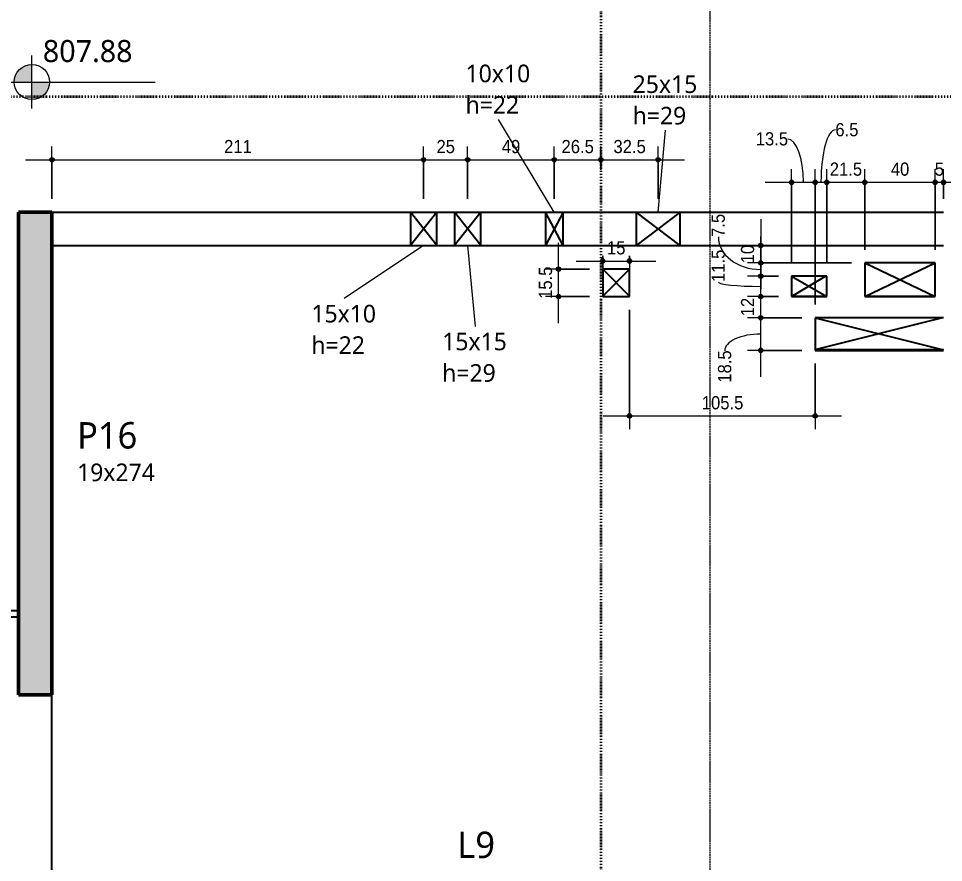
# Model space of a CAD drawing. Header units: centimetres. Extents: x -1984 to 34419, y -3196 to 88064.
# Drawn here: x -82 to 443, y -551 to -72 of the extents above; entities that cross this region are included whole.
import ezdxf

# ---------------------------------------------------------------- set-up
doc = ezdxf.new("R2010")
doc.units = ezdxf.units.CM
for name, pattern in [('Centro de 6 mm', [1.32, 0.6, -0.24, 0.24, -0.24]), ('Dash dot', [1.5875, 0.635, -0.47625, 0, -0.47625]), ('Traço', [0.635, 0.3175, -0.3175])]:
    doc.linetypes.add(name, pattern=pattern)
for name, color, linetype, lineweight in [('A-ANNO-DIMS', 7, 'Continuous', 9), ('A-ANNO-DIMS-50', 7, 'Continuous', 9), ('A-DETL-THIN', 7, 'Continuous', 25), ('A-FLOR', 7, 'Continuous', 25), ('A-FLOR-IDEN', 7, 'Continuous', 9), ('A-GENM', 7, 'Continuous', 25), ('A-GENM-HDLN', 7, 'Traço', 18), ('A-GENM-IDEN', 7, 'Continuous', 9), ('G-ANNO-DIMS', 7, 'Continuous', 9), ('G-ANNO-SYMB', 7, 'Continuous', 9), ('S-BEAM', 7, 'Continuous', 25), ('S-BEAM-HDLN', 7, 'Traço', 25), ('S-COLS', 7, 'Continuous', 25), ('S-COLS-IDEN', 7, 'Continuous', 9), ('S-GRID', 7, 'Continuous', 9)]:
    doc.layers.add(name, color=color, linetype=linetype, lineweight=lineweight)
doc.styles.add('Arial_1', font='arial.ttf', dxfattribs={"width": 0.9, "height": 7.5})
doc.styles.add('Gadugi', font='gadugi.ttf', dxfattribs={"height": 15})
doc.styles.add('Gadugi_1', font='gadugi.ttf', dxfattribs={"height": 10})
doc.styles.add('Gadugi_3', font='gadugi.ttf', dxfattribs={"height": 12.5})
doc.dimstyles.new('PED_1_5mm_ESQ', dxfattribs={"dimscale": 30.48, "dimtxt": 7.651945, "dimasz": 0.328084, "dimexe": 0.246063, "dimexo": 0.246063, "dimgap": 0.049213, "dimtad": 1, "dimdec": 1, "dimrnd": 0.5, "dimdsep": 46, "dimtxsty": 'Arial_1', "dimblk1": 'DOTSMALL', "dimblk2": 'DOTSMALL', "dimsah": 1, "dimcen": 0.09, "dimdle": 0.492126, "dimazin": 0, "dimtfac": 1, "dimtdec": 4, "dimtix": 1, "dimtmove": 0, "dimatfit": 3, "dimfxl": 1, "dimtvp": 1, "dimtolj": 1, "dimtzin": 0, "dimarcsym": 2})
doc.dimstyles.new('PED_1_5mm_ESQ_2', dxfattribs={"dimscale": 30.48, "dimtxt": 7.651945, "dimasz": 0.328084, "dimexe": 0.246063, "dimexo": 0.246063, "dimgap": 0.049213, "dimtad": 1, "dimdec": 1, "dimrnd": 0.5, "dimdsep": 46, "dimtxsty": 'Arial_1', "dimblk1": 'DOTSMALL', "dimblk2": 'DOTSMALL', "dimsah": 1, "dimcen": 0.09, "dimdle": 0.492126, "dimazin": 0, "dimtfac": 1, "dimtdec": 4, "dimtix": 1, "dimtmove": 1, "dimatfit": 3, "dimfxl": 1, "dimtvp": 1, "dimtolj": 1, "dimtzin": 0, "dimarcsym": 2})

# ---------------------------------------------------------------- blocks, each defined once
blk = doc.blocks.new('PED_COMPL_ESC_TRIANGULO_CIMA_R00_2019 - 01-3741802-PL F 001 - FORMA DO 4º PAVIMENTO')
at = {"layer": 'S-BEAM'}
for p, q in [((-72.5, 3.9), (72.5, 3.9)), ((72.5, 0), (-72.5, 0))]:
    blk.add_line(p, q, dxfattribs=at)
blk = doc.blocks.new('PED_FURO_RETANGULAR_R04_2020 - 25x15x29-3618377-PL F 001 - FORMA DO 4º PAVIMENTO')
at = {"layer": 'A-GENM-HDLN'}
for p, q in [((-12.5, -9.5), (-12.5, 9.5)), ((-12.49, 9.5), (12.49, -9.5)), ((-12.49, -9.5), (12.49, 9.5)), ((12.5, 9.5), (12.5, -9.5))]:
    blk.add_line(p, q, dxfattribs=at)
blk = doc.blocks.new('PED_FURO_RETANGULAR_R04_2020 - 10x10x22-3536245-PL F 001 - FORMA DO 4º PAVIMENTO')
at = {"layer": 'A-GENM-HDLN'}
for p, q in [((-5, 9.5), (5, -9.5)), ((-5, -9.5), (5, 9.5)), ((-5, -9.5), (-5, 9.5)), ((5, 9.5), (5, -9.5))]:
    blk.add_line(p, q, dxfattribs=at)
blk = doc.blocks.new('PED_FURO_RETANGULAR_R04_2020 - 15x15x29-3491205-PL F 001 - FORMA DO 4º PAVIMENTO')
at = {"layer": 'A-GENM-HDLN'}
for p, q in [((-7.5, 9.5), (7.5, -9.5)), ((-7.5, -9.5), (7.5, 9.5)), ((-7.5, -9.5), (-7.5, 9.5)), ((7.5, 9.5), (7.5, -9.5))]:
    blk.add_line(p, q, dxfattribs=at)
blk = doc.blocks.new('PED_FURO_RETANGULAR_R04_2020 - 15x10x22-3621887-PL F 001 - FORMA DO 4º PAVIMENTO')
at = {"layer": 'A-GENM-HDLN'}
for p, q in [((-7.5, 9.5), (7.5, -9.5)), ((-7.5, -9.5), (7.5, 9.5)), ((-7.5, -9.5), (-7.5, 9.5)), ((7.5, 9.5), (7.5, -9.5))]:
    blk.add_line(p, q, dxfattribs=at)
blk = doc.blocks.new('Elevações de ponto - M_Cota de elevação - Alvo preenchido-10609-PL F 001 - FORMA DO 4º PAVIMENTO')
at = {"layer": 'G-ANNO-DIMS'}
h = blk.add_hatch(color=256, dxfattribs=at)
edge = h.paths.add_edge_path(flags=0)
edge.add_line((0, 0), (-0.2, 0))
edge.add_arc((0, 0), 0.2, 90, 180, ccw=False)
edge.add_line((0, 0.2), (0, 0))
h = blk.add_hatch(color=256, dxfattribs=at)
edge = h.paths.add_edge_path(flags=0)
edge.add_line((0, 0), (0.2, 0))
edge.add_arc((0, 0), 0.2, 270, 360, ccw=False)
edge.add_line((0, -0.2), (0, 0))
for p, q in [((0, -0.3), (0, 0.3)), ((-0.3, 0), (1.4, 0))]:
    blk.add_line(p, q, dxfattribs=at)
blk.add_circle((0, 0), 0.2, dxfattribs=at)
blk = doc.blocks.new('DIMBLOCK172-PL F 001 - FORMA DO 4º PAVIMENTO')
at = {"layer": 'A-ANNO-DIMS-50'}
h = blk.add_hatch(color=256, dxfattribs=at)
edge = h.paths.add_edge_path(flags=0)
edge.add_arc((356.42, -165.04), 1.25, 0, 360)
h = blk.add_hatch(color=256, dxfattribs=at)
edge = h.paths.add_edge_path(flags=0)
edge.add_arc((369.83, -165.04), 1.25, 0, 360)
for p, q in [((356.42, -210.76), (356.42, -157.54)), ((369.83, -234.38), (369.83, -157.54)), ((341.42, -165.04), (369.83, -165.04)), ((356.42, -165.04), (356.42, -210.76)), ((369.83, -165.04), (369.83, -234.38))]:
    blk.add_line(p, q, dxfattribs=at)
for centre in [(356.42, -165.04), (369.83, -165.04)]:
    blk.add_circle(centre, 1.25, dxfattribs=at)
blk.add_ellipse((354.22, -165.04), major_axis=(0, 24.58), ratio=0.362367, start_param=4.712389, end_param=6.283185, dxfattribs=at)
at = {"layer": 'A-ANNO-DIMS-50', "color": 0, "insert": (336.09, -136.6), "char_height": 7.5, "width": 21.7551, "attachment_point": 1, "line_spacing_factor": 0.941778, "style": 'Arial_1'}
blk.add_mtext('13.5', dxfattribs=at)
blk = doc.blocks.new('_DotSmall')
at = {"color": 0, "linetype": 'ByBlock', "const_width": 0.5}
blk.add_lwpolyline([(-0.0625, 0, 1), (0.0625, 0, 1)], format="xyb", close=True, dxfattribs=at)
blk = doc.blocks.new('DIMBLOCK173-PL F 001 - FORMA DO 4º PAVIMENTO')
at = {"layer": 'A-ANNO-DIMS-50'}
h = blk.add_hatch(color=256, dxfattribs=at)
edge = h.paths.add_edge_path(flags=0)
edge.add_arc((369.83, -165.04), 1.25, 0, 360)
h = blk.add_hatch(color=256, dxfattribs=at)
edge = h.paths.add_edge_path(flags=0)
edge.add_arc((376.39, -165.04), 1.25, 0, 360)
for p, q in [((369.83, -234.38), (369.83, -157.54)), ((376.39, -210.76), (376.39, -157.54)), ((369.83, -165.04), (376.39, -165.04)), ((369.83, -165.04), (369.83, -234.38)), ((376.39, -165.04), (376.39, -210.76))]:
    blk.add_line(p, q, dxfattribs=at)
for centre in [(369.83, -165.04), (376.39, -165.04)]:
    blk.add_circle(centre, 1.25, dxfattribs=at)
blk.add_ellipse((381.27, -165.04), major_axis=(0, 29.78), ratio=0.2739, start_param=0, end_param=1.570796, dxfattribs=at)
at = {"layer": 'A-ANNO-DIMS-50', "color": 0, "insert": (381.27, -131.41), "char_height": 7.5, "width": 15.5393, "attachment_point": 1, "line_spacing_factor": 0.941778, "style": 'Arial_1'}
blk.add_mtext('6.5', dxfattribs=at)
blk = doc.blocks.new('DIMBLOCK174-PL F 001 - FORMA DO 4º PAVIMENTO')
at = {"layer": 'A-ANNO-DIMS-50'}
h = blk.add_hatch(color=256, dxfattribs=at)
edge = h.paths.add_edge_path(flags=0)
edge.add_arc((376.39, -165.04), 1.25, 0, 360)
h = blk.add_hatch(color=256, dxfattribs=at)
edge = h.paths.add_edge_path(flags=0)
edge.add_arc((397.96, -165.04), 1.25, 0, 360)
for p, q in [((376.39, -210.76), (376.39, -157.54)), ((397.96, -203.26), (397.96, -157.54)), ((376.39, -165.04), (397.96, -165.04)), ((376.39, -165.04), (376.39, -210.76)), ((397.96, -165.04), (397.96, -203.26))]:
    blk.add_line(p, q, dxfattribs=at)
for centre in [(376.39, -165.04), (397.96, -165.04)]:
    blk.add_circle(centre, 1.25, dxfattribs=at)
at = {"layer": 'A-ANNO-DIMS-50', "color": 0, "insert": (378.11, -153.8), "char_height": 7.5, "width": 21.7551, "attachment_point": 1, "line_spacing_factor": 0.941778, "style": 'Arial_1'}
blk.add_mtext('21.5', dxfattribs=at)
blk = doc.blocks.new('DIMBLOCK175-PL F 001 - FORMA DO 4º PAVIMENTO')
at = {"layer": 'A-ANNO-DIMS-50'}
h = blk.add_hatch(color=256, dxfattribs=at)
edge = h.paths.add_edge_path(flags=0)
edge.add_arc((397.96, -165.04), 1.25, 0, 360)
h = blk.add_hatch(color=256, dxfattribs=at)
edge = h.paths.add_edge_path(flags=0)
edge.add_arc((437.9, -165.04), 1.25, 0, 360)
for p, q in [((397.96, -203.26), (397.96, -157.54)), ((437.9, -203.26), (437.9, -157.54)), ((397.96, -165.04), (437.9, -165.04)), ((397.96, -165.04), (397.96, -203.26)), ((437.9, -165.04), (437.9, -203.26))]:
    blk.add_line(p, q, dxfattribs=at)
for centre in [(397.96, -165.04), (437.9, -165.04)]:
    blk.add_circle(centre, 1.25, dxfattribs=at)
at = {"layer": 'A-ANNO-DIMS-50', "color": 0, "insert": (412.75, -153.8), "char_height": 7.5, "width": 12.4315, "attachment_point": 1, "line_spacing_factor": 0.941778, "style": 'Arial_1'}
blk.add_mtext('40', dxfattribs=at)
blk = doc.blocks.new('DIMBLOCK176-PL F 001 - FORMA DO 4º PAVIMENTO')
at = {"layer": 'A-ANNO-DIMS-50'}
h = blk.add_hatch(color=256, dxfattribs=at)
edge = h.paths.add_edge_path(flags=0)
edge.add_arc((437.9, -165.04), 1.25, 0, 360)
h = blk.add_hatch(color=256, dxfattribs=at)
edge = h.paths.add_edge_path(flags=0)
edge.add_arc((442.65, -165.04), 1.25, 0, 360)
for p, q in [((437.9, -203.26), (437.9, -157.54)), ((442.65, -174.38), (442.65, -157.54)), ((437.9, -165.04), (457.65, -165.04)), ((437.9, -165.04), (437.9, -203.26)), ((442.65, -165.04), (442.65, -174.38))]:
    blk.add_line(p, q, dxfattribs=at)
for centre in [(437.9, -165.04), (442.65, -165.04)]:
    blk.add_circle(centre, 1.25, dxfattribs=at)
at = {"layer": 'A-ANNO-DIMS-50', "color": 0, "insert": (437.68, -153.8), "char_height": 7.5, "width": 6.2157, "attachment_point": 1, "line_spacing_factor": 0.941778, "style": 'Arial_1'}
blk.add_mtext('5', dxfattribs=at)
blk = doc.blocks.new('DIMBLOCK177-PL F 001 - FORMA DO 4º PAVIMENTO')
at = {"layer": 'A-ANNO-DIMS-50'}
h = blk.add_hatch(color=256, dxfattribs=at)
edge = h.paths.add_edge_path(flags=0)
edge.add_arc((338.92, -241.88), 1.25, 0, 360)
h = blk.add_hatch(color=256, dxfattribs=at)
edge = h.paths.add_edge_path(flags=0)
edge.add_arc((338.92, -260.38), 1.25, 0, 360)
for p, q in [((362.33, -241.88), (331.42, -241.88)), ((338.92, -275.38), (338.92, -241.88)), ((338.92, -241.88), (362.33, -241.88)), ((362.33, -260.38), (331.42, -260.38)), ((338.92, -260.38), (362.33, -260.38))]:
    blk.add_line(p, q, dxfattribs=at)
for centre in [(338.92, -241.88), (338.92, -260.38)]:
    blk.add_circle(centre, 1.25, dxfattribs=at)
blk.add_ellipse((338.92, -260.62), major_axis=(20.43, 0), ratio=0.464702, start_param=1.570796, end_param=3.141593, dxfattribs=at)
at = {"layer": 'A-ANNO-DIMS-50', "color": 0, "insert": (314.64, -278.75), "char_height": 7.5, "width": 21.7551, "attachment_point": 1, "rotation": 90, "line_spacing_factor": 0.941778, "style": 'Arial_1'}
blk.add_mtext('18.5', dxfattribs=at)
blk = doc.blocks.new('DIMBLOCK178-PL F 001 - FORMA DO 4º PAVIMENTO')
at = {"layer": 'A-ANNO-DIMS-50'}
h = blk.add_hatch(color=256, dxfattribs=at)
edge = h.paths.add_edge_path(flags=0)
edge.add_arc((338.92, -229.88), 1.25, 0, 360)
h = blk.add_hatch(color=256, dxfattribs=at)
edge = h.paths.add_edge_path(flags=0)
edge.add_arc((338.92, -241.88), 1.25, 0, 360)
for p, q in [((348.92, -229.88), (331.42, -229.88)), ((338.92, -241.88), (338.92, -229.88)), ((338.92, -229.88), (348.92, -229.88)), ((362.33, -241.88), (331.42, -241.88)), ((338.92, -241.88), (362.33, -241.88))]:
    blk.add_line(p, q, dxfattribs=at)
for centre in [(338.92, -229.88), (338.92, -241.88)]:
    blk.add_circle(centre, 1.25, dxfattribs=at)
at = {"layer": 'A-ANNO-DIMS-50', "color": 0, "insert": (327.68, -241.06), "char_height": 7.5, "width": 12.4315, "attachment_point": 1, "rotation": 90, "line_spacing_factor": 0.941778, "style": 'Arial_1'}
blk.add_mtext('12', dxfattribs=at)
blk = doc.blocks.new('DIMBLOCK179-PL F 001 - FORMA DO 4º PAVIMENTO')
at = {"layer": 'A-ANNO-DIMS-50'}
h = blk.add_hatch(color=256, dxfattribs=at)
edge = h.paths.add_edge_path(flags=0)
edge.add_arc((338.92, -218.26), 1.25, 0, 360)
h = blk.add_hatch(color=256, dxfattribs=at)
edge = h.paths.add_edge_path(flags=0)
edge.add_arc((338.92, -229.88), 1.25, 0, 360)
for p, q in [((348.92, -218.26), (331.42, -218.26)), ((338.92, -229.88), (338.92, -218.26)), ((338.92, -218.26), (348.92, -218.26)), ((348.92, -229.88), (331.42, -229.88)), ((338.92, -229.88), (348.92, -229.88))]:
    blk.add_line(p, q, dxfattribs=at)
for centre in [(338.92, -218.26), (338.92, -229.88)]:
    blk.add_circle(centre, 1.25, dxfattribs=at)
blk.add_ellipse((338.92, -221.62), major_axis=(24.06, 0), ratio=0.101757, start_param=3.141593, end_param=4.712389, dxfattribs=at)
at = {"layer": 'A-ANNO-DIMS-50', "color": 0, "insert": (311.01, -221.62), "char_height": 7.5, "width": 21.7551, "attachment_point": 1, "rotation": 90, "line_spacing_factor": 0.941778, "style": 'Arial_1'}
blk.add_mtext('11.5', dxfattribs=at)
blk = doc.blocks.new('DIMBLOCK180-PL F 001 - FORMA DO 4º PAVIMENTO')
at = {"layer": 'A-ANNO-DIMS-50'}
h = blk.add_hatch(color=256, dxfattribs=at)
edge = h.paths.add_edge_path(flags=0)
edge.add_arc((338.92, -210.76), 1.25, 0, 360)
h = blk.add_hatch(color=256, dxfattribs=at)
edge = h.paths.add_edge_path(flags=0)
edge.add_arc((338.92, -218.26), 1.25, 0, 360)
for p, q in [((338.92, -218.26), (338.92, -195.76)), ((390.46, -210.76), (331.42, -210.76)), ((338.92, -210.76), (390.46, -210.76)), ((348.92, -218.26), (331.42, -218.26)), ((338.92, -218.26), (348.92, -218.26))]:
    blk.add_line(p, q, dxfattribs=at)
for centre in [(338.92, -210.76), (338.92, -218.26)]:
    blk.add_circle(centre, 1.25, dxfattribs=at)
blk.add_ellipse((338.92, -196.03), major_axis=(24.06, 0), ratio=0.767936, start_param=3.141593, end_param=4.712389, dxfattribs=at)
at = {"layer": 'A-ANNO-DIMS-50', "color": 0, "insert": (311.01, -196.03), "char_height": 7.5, "width": 15.5393, "attachment_point": 1, "rotation": 90, "line_spacing_factor": 0.941778, "style": 'Arial_1'}
blk.add_mtext('7.5', dxfattribs=at)
blk = doc.blocks.new('DIMBLOCK181-PL F 001 - FORMA DO 4º PAVIMENTO')
at = {"layer": 'A-ANNO-DIMS-50'}
h = blk.add_hatch(color=256, dxfattribs=at)
edge = h.paths.add_edge_path(flags=0)
edge.add_arc((338.92, -200.88), 1.25, 0, 360)
h = blk.add_hatch(color=256, dxfattribs=at)
edge = h.paths.add_edge_path(flags=0)
edge.add_arc((338.92, -210.76), 1.25, 0, 360)
for p, q in [((338.92, -185.88), (338.92, -225.76)), ((333.19, -200.88), (346.42, -200.88)), ((338.92, -200.88), (333.19, -200.88)), ((390.46, -210.76), (331.42, -210.76)), ((338.92, -210.76), (390.46, -210.76))]:
    blk.add_line(p, q, dxfattribs=at)
for centre in [(338.92, -200.88), (338.92, -210.76)]:
    blk.add_circle(centre, 1.25, dxfattribs=at)
at = {"layer": 'A-ANNO-DIMS-50', "color": 0, "insert": (327.68, -211), "char_height": 7.5, "width": 12.4315, "attachment_point": 1, "rotation": 90, "line_spacing_factor": 0.941778, "style": 'Arial_1'}
blk.add_mtext('10', dxfattribs=at)
blk = doc.blocks.new('DIMBLOCK182-PL F 001 - FORMA DO 4º PAVIMENTO')
at = {"layer": 'A-ANNO-DIMS-50'}
h = blk.add_hatch(color=256, dxfattribs=at)
edge = h.paths.add_edge_path(flags=0)
edge.add_arc((264.43, -297.6), 1.25, 0, 360)
h = blk.add_hatch(color=256, dxfattribs=at)
edge = h.paths.add_edge_path(flags=0)
edge.add_arc((369.83, -297.6), 1.25, 0, 360)
for p, q in [((264.43, -237.38), (264.43, -305.1)), ((264.43, -297.6), (264.43, -237.38)), ((369.83, -267.88), (369.83, -305.1)), ((369.83, -297.6), (369.83, -267.88)), ((249.43, -297.6), (384.83, -297.6))]:
    blk.add_line(p, q, dxfattribs=at)
for centre in [(264.43, -297.6), (369.83, -297.6)]:
    blk.add_circle(centre, 1.25, dxfattribs=at)
at = {"layer": 'A-ANNO-DIMS-50', "color": 0, "insert": (305.47, -286.37), "char_height": 7.5, "width": 27.9708, "attachment_point": 1, "line_spacing_factor": 0.941778, "style": 'Arial_1'}
blk.add_mtext('105.5', dxfattribs=at)
blk = doc.blocks.new('DIMBLOCK183-PL F 001 - FORMA DO 4º PAVIMENTO')
at = {"layer": 'A-ANNO-DIMS-50'}
h = blk.add_hatch(color=256, dxfattribs=at)
edge = h.paths.add_edge_path(flags=0)
edge.add_arc((224.2, -214.34), 1.25, 0, 360)
h = blk.add_hatch(color=256, dxfattribs=at)
edge = h.paths.add_edge_path(flags=0)
edge.add_arc((224.2, -229.88), 1.25, 0, 360)
for p, q in [((224.2, -244.88), (224.2, -199.34)), ((241.71, -214.34), (216.7, -214.34)), ((224.2, -214.34), (241.71, -214.34)), ((241.71, -229.88), (216.7, -229.88)), ((224.2, -229.88), (241.71, -229.88))]:
    blk.add_line(p, q, dxfattribs=at)
for centre in [(224.2, -214.34), (224.2, -229.88)]:
    blk.add_circle(centre, 1.25, dxfattribs=at)
at = {"layer": 'A-ANNO-DIMS-50', "color": 0, "insert": (212.96, -231.18), "char_height": 7.5, "width": 21.7551, "attachment_point": 1, "rotation": 90, "line_spacing_factor": 0.941778, "style": 'Arial_1'}
blk.add_mtext('15.5', dxfattribs=at)
blk = doc.blocks.new('DIMBLOCK184-PL F 001 - FORMA DO 4º PAVIMENTO')
at = {"layer": 'A-ANNO-DIMS-50'}
h = blk.add_hatch(color=256, dxfattribs=at)
edge = h.paths.add_edge_path(flags=0)
edge.add_arc((249.21, -209.69), 1.25, 0, 360)
h = blk.add_hatch(color=256, dxfattribs=at)
edge = h.paths.add_edge_path(flags=0)
edge.add_arc((264.43, -209.69), 1.25, 0, 360)
for p, q in [((234.21, -209.69), (279.43, -209.69)), ((249.21, -206.84), (249.21, -217.19)), ((249.21, -209.69), (249.21, -206.84)), ((264.43, -206.84), (264.43, -217.19)), ((264.43, -209.69), (264.43, -206.84))]:
    blk.add_line(p, q, dxfattribs=at)
for centre in [(249.21, -209.69), (264.43, -209.69)]:
    blk.add_circle(centre, 1.25, dxfattribs=at)
at = {"layer": 'A-ANNO-DIMS-50', "color": 0, "insert": (251.64, -198.46), "char_height": 7.5, "width": 12.4315, "attachment_point": 1, "line_spacing_factor": 0.941778, "style": 'Arial_1'}
blk.add_mtext('15', dxfattribs=at)
blk = doc.blocks.new('DIMBLOCK244-PL F 001 - FORMA DO 4º PAVIMENTO')
at = {"layer": 'A-ANNO-DIMS-50'}
h = blk.add_hatch(color=256, dxfattribs=at)
edge = h.paths.add_edge_path(flags=0)
edge.add_arc((-63.35, -152.23), 1.25, 0, 360)
h = blk.add_hatch(color=256, dxfattribs=at)
edge = h.paths.add_edge_path(flags=0)
edge.add_arc((147.57, -152.23), 1.25, 0, 360)
for p, q in [((-63.35, -174.38), (-63.35, -144.73)), ((147.57, -174.38), (147.57, -144.73)), ((-78.35, -152.23), (147.57, -152.23)), ((-63.35, -152.23), (-63.35, -174.38)), ((147.57, -152.23), (147.57, -174.38))]:
    blk.add_line(p, q, dxfattribs=at)
for centre in [(-63.35, -152.23), (147.57, -152.23)]:
    blk.add_circle(centre, 1.25, dxfattribs=at)
at = {"layer": 'A-ANNO-DIMS-50', "color": 0, "insert": (34.34, -140.99), "char_height": 7.5, "width": 18.6472, "attachment_point": 1, "line_spacing_factor": 0.941778, "style": 'Arial_1'}
blk.add_mtext('211', dxfattribs=at)
blk = doc.blocks.new('DIMBLOCK245-PL F 001 - FORMA DO 4º PAVIMENTO')
at = {"layer": 'A-ANNO-DIMS-50'}
h = blk.add_hatch(color=256, dxfattribs=at)
edge = h.paths.add_edge_path(flags=0)
edge.add_arc((147.57, -152.23), 1.25, 0, 360)
h = blk.add_hatch(color=256, dxfattribs=at)
edge = h.paths.add_edge_path(flags=0)
edge.add_arc((172.57, -152.23), 1.25, 0, 360)
for p, q in [((147.57, -174.38), (147.57, -144.73)), ((172.57, -174.38), (172.57, -144.73)), ((147.57, -152.23), (172.57, -152.23)), ((147.57, -152.23), (147.57, -174.38)), ((172.57, -152.23), (172.57, -174.38))]:
    blk.add_line(p, q, dxfattribs=at)
for centre in [(147.57, -152.23), (172.57, -152.23)]:
    blk.add_circle(centre, 1.25, dxfattribs=at)
at = {"layer": 'A-ANNO-DIMS-50', "color": 0, "insert": (154.89, -140.99), "char_height": 7.5, "width": 12.4315, "attachment_point": 1, "line_spacing_factor": 0.941778, "style": 'Arial_1'}
blk.add_mtext('25', dxfattribs=at)
blk = doc.blocks.new('DIMBLOCK246-PL F 001 - FORMA DO 4º PAVIMENTO')
at = {"layer": 'A-ANNO-DIMS-50'}
h = blk.add_hatch(color=256, dxfattribs=at)
edge = h.paths.add_edge_path(flags=0)
edge.add_arc((172.57, -152.23), 1.25, 0, 360)
h = blk.add_hatch(color=256, dxfattribs=at)
edge = h.paths.add_edge_path(flags=0)
edge.add_arc((221.71, -152.23), 1.25, 0, 360)
for p, q in [((172.57, -174.38), (172.57, -144.73)), ((221.71, -174.38), (221.71, -144.73)), ((172.57, -152.23), (221.71, -152.23)), ((172.57, -152.23), (172.57, -174.38)), ((221.71, -152.23), (221.71, -174.38))]:
    blk.add_line(p, q, dxfattribs=at)
for centre in [(172.57, -152.23), (221.71, -152.23)]:
    blk.add_circle(centre, 1.25, dxfattribs=at)
at = {"layer": 'A-ANNO-DIMS-50', "color": 0, "insert": (191.96, -140.99), "char_height": 7.5, "width": 12.4315, "attachment_point": 1, "line_spacing_factor": 0.941778, "style": 'Arial_1'}
blk.add_mtext('49', dxfattribs=at)
blk = doc.blocks.new('DIMBLOCK247-PL F 001 - FORMA DO 4º PAVIMENTO')
at = {"layer": 'A-ANNO-DIMS-50'}
h = blk.add_hatch(color=256, dxfattribs=at)
edge = h.paths.add_edge_path(flags=0)
edge.add_arc((221.71, -152.23), 1.25, 0, 360)
h = blk.add_hatch(color=256, dxfattribs=at)
edge = h.paths.add_edge_path(flags=0)
edge.add_arc((248.14, -152.23), 1.25, 0, 360)
for p, q in [((221.71, -174.38), (221.71, -144.73)), ((248.14, -157.96), (248.14, -144.73)), ((221.71, -152.23), (248.14, -152.23)), ((221.71, -152.23), (221.71, -174.38)), ((248.14, -152.23), (248.14, -157.96))]:
    blk.add_line(p, q, dxfattribs=at)
for centre in [(221.71, -152.23), (248.14, -152.23)]:
    blk.add_circle(centre, 1.25, dxfattribs=at)
at = {"layer": 'A-ANNO-DIMS-50', "color": 0, "insert": (225.86, -140.99), "char_height": 7.5, "width": 21.7551, "attachment_point": 1, "line_spacing_factor": 0.941778, "style": 'Arial_1'}
blk.add_mtext('26.5', dxfattribs=at)
blk = doc.blocks.new('DIMBLOCK248-PL F 001 - FORMA DO 4º PAVIMENTO')
at = {"layer": 'A-ANNO-DIMS-50'}
h = blk.add_hatch(color=256, dxfattribs=at)
edge = h.paths.add_edge_path(flags=0)
edge.add_arc((248.14, -152.23), 1.25, 0, 360)
h = blk.add_hatch(color=256, dxfattribs=at)
edge = h.paths.add_edge_path(flags=0)
edge.add_arc((280.66, -152.23), 1.25, 0, 360)
for p, q in [((248.14, -157.96), (248.14, -144.73)), ((280.66, -174.38), (280.66, -144.73)), ((248.14, -152.23), (295.66, -152.23)), ((248.14, -152.23), (248.14, -157.96)), ((280.66, -152.23), (280.66, -174.38))]:
    blk.add_line(p, q, dxfattribs=at)
for centre in [(248.14, -152.23), (280.66, -152.23)]:
    blk.add_circle(centre, 1.25, dxfattribs=at)
at = {"layer": 'A-ANNO-DIMS-50', "color": 0, "insert": (255.34, -140.99), "char_height": 7.5, "width": 21.7551, "attachment_point": 1, "line_spacing_factor": 0.941778, "style": 'Arial_1'}
blk.add_mtext('32.5', dxfattribs=at)

msp = doc.modelspace()

# ---------------------------------------------------------------- hatches: boundary and pattern name
at = {"layer": 'S-COLS', "true_color": 0x808080}
msp.add_hatch(color=8, dxfattribs=at).paths.add_polyline_path([(-63.35, -455.88), (-63.35, -181.88), (-82.35, -181.88), (-82.35, -455.88)], flags=0)

# ---------------------------------------------------------------- linework, layer by layer
at = {"layer": 'A-DETL-THIN'}
for p, q in [((155.07, -181.88), (140.07, -200.88)), ((155.07, -200.88), (140.07, -181.88)), ((180.07, -181.88), (165.07, -200.88)), ((180.07, -200.88), (165.07, -181.88)), ((226.71, -181.88), (216.71, -200.88)), ((226.71, -200.88), (216.71, -181.88)), ((293.16, -181.88), (268.16, -200.88)), ((293.16, -200.88), (268.16, -181.88)), ((249.21, -214.34), (264.43, -229.56)), ((264.43, -214.34), (249.21, -229.56)), ((397.96, -210.76), (437.9, -229.88)), ((397.96, -229.88), (437.9, -210.76)), ((356.42, -218.26), (376.39, -229.88)), ((356.42, -229.88), (375.75, -218.26)), ((376.39, -229.88), (356.42, -229.88)), ((437.9, -229.88), (397.96, -229.88)), ((369.83, -241.88), (442.65, -260.13)), ((370.66, -259.63), (441.47, -241.88)), ((442.65, -260.13), (369.65, -260.13))]:
    msp.add_line(p, q, dxfattribs=at)
at = {"layer": 'A-FLOR'}
for p, q in [((264.43, -214.34), (249.21, -214.34)), ((249.21, -214.34), (249.21, -229.88)), ((264.43, -229.88), (264.43, -214.34)), ((437.9, -210.76), (397.96, -210.76)), ((397.96, -210.76), (397.96, -229.88)), ((437.9, -229.88), (437.9, -210.76)), ((376.39, -218.26), (356.42, -218.26)), ((356.42, -218.26), (356.42, -229.88)), ((376.39, -229.88), (376.39, -218.26)), ((249.21, -229.88), (264.43, -229.88)), ((356.42, -229.88), (376.39, -229.88)), ((397.96, -229.88), (437.9, -229.88)), ((442.65, -241.88), (369.83, -241.88)), ((369.83, -241.88), (369.83, -260.38)), ((369.83, -260.38), (442.65, -260.38))]:
    msp.add_line(p, q, dxfattribs=at)
at = {"layer": 'A-GENM-IDEN'}
for p, q in [((221.71, -181.88), (190.08, -129.4)), ((280.66, -181.88), (284.91, -135.49)), ((147.57, -200.88), (102.57, -231)), ((172.57, -200.88), (176.82, -246.78))]:
    msp.add_line(p, q, dxfattribs=at)
at = {"layer": 'G-ANNO-SYMB', "linetype": 'Centro de 6 mm'}
msp.add_line((310.31, -998.25), (310.31, 830.38), dxfattribs=at)
at = {"layer": 'S-BEAM'}
for p, q in [((-63.35, -181.88), (442.65, -181.88)), ((-63.35, -200.88), (442.65, -200.88)), ((-63.35, -731.83), (-63.35, -455.88))]:
    msp.add_line(p, q, dxfattribs=at)
at = {"layer": 'S-BEAM-HDLN', "linetype": 'Continuous'}
for p, q in [((140.07, -181.88), (140.07, -200.88)), ((155.07, -200.88), (155.07, -181.88)), ((165.07, -181.88), (165.07, -200.88)), ((180.07, -200.88), (180.07, -181.88)), ((216.71, -181.88), (216.71, -200.88)), ((226.71, -200.88), (226.71, -181.88)), ((268.16, -181.88), (268.16, -200.88)), ((293.16, -200.88), (293.16, -181.88))]:
    msp.add_line(p, q, dxfattribs=at)
at = {"layer": 'S-COLS', "lineweight": 50}
for p, q in [((-82.35, -455.88), (-82.35, -181.88)), ((-82.35, -181.88), (-63.35, -181.88)), ((-63.35, -181.88), (-63.35, -455.88)), ((-63.35, -455.88), (-82.35, -455.88))]:
    msp.add_line(p, q, dxfattribs=at)
at = {"layer": 'S-GRID', "color": 40, "linetype": 'Dash dot', "lineweight": 35, "true_color": 0xffc000}
msp.add_line((248.14, 1022.74), (248.14, -1018.23), dxfattribs=at)
at = {"layer": 'S-GRID', "color": 152, "linetype": 'Dash dot', "lineweight": 35, "true_color": 0x0070c0}
msp.add_line((1636.68, -116.45), (-1918.78, -116.45), dxfattribs=at)

# ---------------------------------------------------------------- block references
at = {"layer": 'A-GENM', "linetype": 'Traço', "lineweight": 18, "rotation": 180}
for name, p in [('PED_FURO_RETANGULAR_R04_2020 - 15x10x22-3621887-PL F 001 - FORMA DO 4º PAVIMENTO', (147.57, -191.38)), ('PED_FURO_RETANGULAR_R04_2020 - 15x15x29-3491205-PL F 001 - FORMA DO 4º PAVIMENTO', (172.57, -191.38)), ('PED_FURO_RETANGULAR_R04_2020 - 10x10x22-3536245-PL F 001 - FORMA DO 4º PAVIMENTO', (221.71, -191.38)), ('PED_FURO_RETANGULAR_R04_2020 - 25x15x29-3618377-PL F 001 - FORMA DO 4º PAVIMENTO', (280.66, -191.38))]:
    msp.add_blockref(name, p, dxfattribs=at)
at = {"layer": 'G-ANNO-DIMS', "xscale": 49.99999999999998, "yscale": 49.99999999999998, "zscale": 49.99999999999998}
msp.add_blockref('Elevações de ponto - M_Cota de elevação - Alvo preenchido-10609-PL F 001 - FORMA DO 4º PAVIMENTO', (-74.75, -108.13), dxfattribs=at)
at = {"layer": 'S-BEAM'}
msp.add_blockref('PED_COMPL_ESC_TRIANGULO_CIMA_R00_2019 - 01-3741802-PL F 001 - FORMA DO 4º PAVIMENTO', (-154.85, -411.88), dxfattribs=at)

# ---------------------------------------------------------------- texts
at = {"layer": 'A-FLOR-IDEN', "insert": (166.69, -533.48), "char_height": 15, "width": 26.0548, "attachment_point": 1, "style": 'Gadugi'}
msp.add_mtext('L9', dxfattribs=at)
at = {"layer": 'A-GENM-IDEN', "char_height": 10, "attachment_point": 1, "style": 'Gadugi_1'}
for s, insert, width in [('10x10', (171.38, -98.25), 44.8945), ('25x15', (266.21, -104.34), 44.8945), ('h=22', (171.38, -116.11), 39.6835), ('h=29', (266.21, -122.2), 39.6835), ('15x10', (83.87, -234.56), 44.8945), ('h=22', (83.87, -252.42), 39.6835), ('15x15', (158.12, -250.34), 44.8945), ('h=29', (158.12, -268.2), 39.6835)]:
    msp.add_mtext(s, dxfattribs=dict(at, insert=insert, width=width))
at = {"layer": 'G-ANNO-DIMS', "insert": (-68.54, -84.3), "char_height": 12.5, "width": 61.2919, "attachment_point": 1, "line_spacing_factor": 1.02016, "style": 'Gadugi_3'}
msp.add_mtext('807.88', dxfattribs=at)
at = {"layer": 'S-COLS-IDEN', "attachment_point": 1}
for s, insert, char_height, width, style in [('P16', (-49.11, -301.12), 15, 42.4894, 'Gadugi'), ('19x274', (-49.11, -324.61), 10, 54.1139, 'Gadugi_1')]:
    msp.add_mtext(s, dxfattribs=dict(at, insert=insert, char_height=char_height, width=width, style=style))

# ---------------------------------------------------------------- dimensions: what is measured, and where the dimension line sits
at = {"layer": 'A-ANNO-DIMS'}
for base, p1, p2, override, picture, middle in [((369.83, -165.04), (356.42, -218.26), (369.83, -241.88), {"dimpost": '<>', "dimfxl": 27.157075}, 'DIMBLOCK172-PL F 001 - FORMA DO 4º PAVIMENTO', (346.97, -141.6)), ((376.39, -165.04), (369.83, -241.88), (376.39, -218.26), {"dimpost": '<>', "dimfxl": 24.512368}, 'DIMBLOCK173-PL F 001 - FORMA DO 4º PAVIMENTO', (389.04, -136.41))]:
    dim = msp.add_linear_dim(base=base, p1=p1, p2=p2, dimstyle='PED_1_5mm_ESQ_2', override=override, dxfattribs=at)
    dim.commit()
    dim.dimension.update_dxf_attribs({"geometry": picture, "text_midpoint": middle, "dimtype": 160})
for base, p1, p2, override, picture, middle in [((147.57, -152.23), (-63.35, -181.88), (147.57, -181.88), {"dimpost": '<>', "dimfxl": 210.917231}, 'DIMBLOCK244-PL F 001 - FORMA DO 4º PAVIMENTO', (42.11, -146.96)), ((172.57, -152.23), (147.57, -181.88), (172.57, -181.88), {"dimpost": '<>', "dimfxl": 25}, 'DIMBLOCK245-PL F 001 - FORMA DO 4º PAVIMENTO', (160.07, -146.9)), ((221.71, -152.23), (172.57, -181.88), (221.71, -181.88), {"dimpost": '<>', "dimfxl": 49.143892}, 'DIMBLOCK246-PL F 001 - FORMA DO 4º PAVIMENTO', (197.14, -146.9)), ((248.14, -152.23), (221.71, -181.88), (248.14, -150.46), {"dimpost": '<>', "dimfxl": 41.055786}, 'DIMBLOCK247-PL F 001 - FORMA DO 4º PAVIMENTO', (234.93, -146.9)), ((280.66, -152.23), (248.14, -150.46), (280.66, -181.88), {"dimpost": '<>', "dimfxl": 45.218347}, 'DIMBLOCK248-PL F 001 - FORMA DO 4º PAVIMENTO', (264.4, -146.9)), ((397.96, -165.04), (376.39, -218.26), (397.96, -210.76), {"dimpost": '<>', "dimfxl": 22.838548}, 'DIMBLOCK174-PL F 001 - FORMA DO 4º PAVIMENTO', (387.18, -159.71)), ((437.9, -165.04), (397.96, -210.76), (437.9, -210.76), {"dimpost": '<>', "dimfxl": 39.93641}, 'DIMBLOCK175-PL F 001 - FORMA DO 4º PAVIMENTO', (417.93, -159.71)), ((442.64778273, -165.03741122), (437.89778273, -210.7564964), (442.64778273, -181.88074053), {"dimpost": '<>', "dimfxl": 29.263831}, 'DIMBLOCK176-PL F 001 - FORMA DO 4º PAVIMENTO', (440.27278273, -159.7234617)), ((264.43, -209.69), (249.21, -214.34), (264.43, -214.34), {"dimpost": '<>', "dimfxl": 15.220329}, 'DIMBLOCK184-PL F 001 - FORMA DO 4º PAVIMENTO', (256.82, -204.36)), ((369.83, -297.6), (264.43, -229.88), (369.83, -260.38), {"dimpost": '<>', "dimfxl": 109.725702}, 'DIMBLOCK182-PL F 001 - FORMA DO 4º PAVIMENTO', (317.13, -292.27))]:
    dim = msp.add_linear_dim(base=base, p1=p1, p2=p2, dimstyle='PED_1_5mm_ESQ', override=override, dxfattribs=at)
    dim.commit()
    dim.dimension.update_dxf_attribs({"geometry": picture, "text_midpoint": middle})
for base, p1, p2, override, picture, middle in [((338.92, -210.76), (356.42, -218.26), (397.96, -210.76), {"dimpost": '<>', "dimfxl": 42.211046}, 'DIMBLOCK180-PL F 001 - FORMA DO 4º PAVIMENTO', (316.01, -188.26)), ((338.92, -218.26), (356.42, -229.88), (356.42, -218.26), {"dimpost": '<>', "dimfxl": 11.617527}, 'DIMBLOCK179-PL F 001 - FORMA DO 4º PAVIMENTO', (316.01, -210.75)), ((338.92, -241.88), (369.83, -260.38), (369.83, -241.88), {"dimpost": '<>', "dimfxl": 18.5}, 'DIMBLOCK177-PL F 001 - FORMA DO 4º PAVIMENTO', (319.64, -267.88))]:
    dim = msp.add_linear_dim(base=base, p1=p1, p2=p2, angle=90, dimstyle='PED_1_5mm_ESQ_2', override=override, dxfattribs=at)
    dim.commit()
    dim.dimension.update_dxf_attribs({"geometry": picture, "text_midpoint": middle, "dimtype": 160, "text_rotation": 90})
for base, p1, p2, override, picture, middle in [((338.92, -210.76), (340.69, -200.88), (397.96, -210.76), {"dimpost": '<>', "dimfxl": 58.117689}, 'DIMBLOCK181-PL F 001 - FORMA DO 4º PAVIMENTO', (333.59, -205.82)), ((224.2, -214.34), (249.21, -229.88), (249.21, -214.34), {"dimpost": '<>', "dimfxl": 15.539796}, 'DIMBLOCK183-PL F 001 - FORMA DO 4º PAVIMENTO', (218.87, -222.11)), ((338.92, -229.88), (369.83, -241.88), (356.42, -229.88), {"dimpost": '<>', "dimfxl": 17.992198}, 'DIMBLOCK178-PL F 001 - FORMA DO 4º PAVIMENTO', (333.66, -235.88))]:
    dim = msp.add_linear_dim(base=base, p1=p1, p2=p2, angle=90, dimstyle='PED_1_5mm_ESQ', override=override, dxfattribs=at)
    dim.commit()
    dim.dimension.update_dxf_attribs({"geometry": picture, "text_midpoint": middle})

doc.saveas('drawing.dxf')
